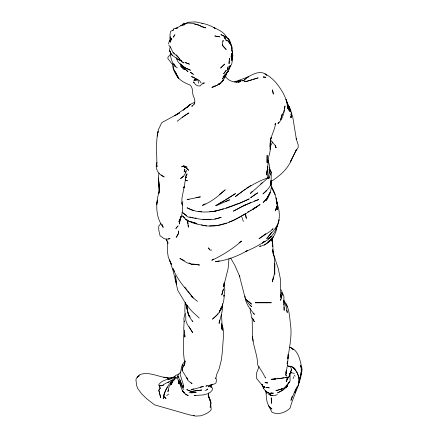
<?xml version="1.0" encoding="UTF-8"?>
<svg xmlns="http://www.w3.org/2000/svg" width="438" height="438" viewBox="0 0 438 438"><rect width="100%" height="100%" fill="white"/><g stroke="black" fill="none" stroke-linecap="round" stroke-linejoin="round"><path stroke-width="0.66" d="M245.006 297.298L245.023 296.11M265.943 190.995L266.671 190.514L262.97 193.914C266.145 190.979 269.545 188.22 270.991 183.933L270.985 180.768M266.78 171.608L266.446 175.003L267.914 165.657L268.056 159.848L267.985 162.022C267.914 156.957 270.788 152.298 270.246 147.272L270.136 149.166L270.503 146.889L270.224 143.472L270.054 146.982L270.328 140.127L271.204 137.401L270.306 140.642M187.081 305.089C186.489 311.172 188.931 316.986 192.758 321.612L192.687 320.83M270.262 143.691C270.213 136.557 274.933 130.338 275.551 123.193L274.85 124.666M170.491 52.549C170.294 58.336 172.326 64.528 177.313 67.928M179.832 219.668L179.257 224.021L180.987 216.317L179.618 221.048L180.949 217.084L178.857 221.825C182.099 216.076 183.708 209.326 181.973 202.838M267.465 166.095L267.289 171.302L267.18 170.185L267.875 177.812M276.991 207.212L276.909 209.627C278.157 201.458 275.163 193.514 271.44 186.396M274.495 270.766L274.626 259.734L272.699 249.31M184.694 334.933L184.606 336.953L184.792 334.911M210.235 406.355L210.185 407.384L211.132 402.812L210.421 401.422M268.97 177.417L268.916 178.556L268.822 177.297M184.157 321.016L183.736 328.664L184.946 337.063L184.765 334.824M187.196 305.363L187.031 307.914L188.45 315.36M184.113 186.495C183.489 192.704 180.757 198.699 182.29 205.083L182.011 203.276M290.016 375.421L290.087 380.896L288.275 383.568L286.512 387.34L287.197 385.029M229.194 61.309L229.03 63.751L229.408 58.259L229.282 60.088M224.146 282.932L223.938 285.992L223.917 284.799M157.132 136.196L158.091 131.477C155.66 142.071 156.864 153.032 156.859 163.79M185.099 302.642L184.831 311.533L185.832 316.647L185.778 320.364L187.086 323.994L192.671 332.617L189.057 326.732M271.144 180.867L270.668 185.29L271.171 180.401M301.026 372.316L300.802 374.999L297.906 386.491L295.146 390.587L290.936 400.431L291.352 398.761M301.136 370.975L301.355 368.298L300.49 365.423C302.412 369.792 300.972 374.923 299.28 379.407M185.066 360.978L184.852 363.485C182.914 352.552 182.996 341.279 184.163 330.252M289.682 376.072L289.901 373.565L289.682 376.072L286.748 379.237L287.301 378.043M158.906 173.005L158.474 177.998L159.262 186.895L158.474 177.998L159.279 190.514L159.125 185.126L158.939 193.399L159.246 191.192C155.479 203.161 155.37 217.024 163.237 227.437L162.087 224.656M183.478 385.369L183.308 387.263L183.298 384.559L180.089 374.178C181.469 369.94 180.91 364.241 185.044 361.547M219.427 320.074L219.093 323.458L221.913 312.365L222.564 308.297L222.488 303.72M184.064 187.004L183.96 188.028L186.09 175.731L187.201 173.853L186.276 174.308M290.816 116.377L290.69 117.608C292.272 113.332 290.81 108.493 287.908 105.131M269.151 170.311L269.293 169.035L270.377 174.521L268.647 178.485L268.839 177.385M272.233 241.891L272.764 237.281M156.957 202.444L156.684 204.677L157.445 200.856M228.992 258.688L228.094 268.658L223.484 287.021L223.747 285.045M231.932 51.104L232.326 48.12L230.64 43.871L231.149 45.672M231.521 48.164L231.784 46.308L231.598 49.231L232.611 52.642L231.144 56.305L231.724 59.645L231.144 56.305L231.713 53.923M270.991 183.933L271.336 172.588L269.085 167.349M285.773 374.446L286.288 376.034L285.773 374.446L286.375 370.225L285.74 373.187M182.312 369.316L182.148 370.433L187.809 379.62L186.621 377.457L188.143 380.666L192.096 383.814L190.952 382.631M252.096 191.477L250.394 193.459L268.291 177.68C268.965 172.933 270.12 168.072 268.992 163.303L267.607 161.836M280.791 299.077L280.594 300.375L281.295 298.103L281.278 295.836L280.512 294.259M280.982 297.785L281.278 295.836L280.67 294.763M174.05 63.97L173.475 67.682L174.423 70.874L176.848 74.383L174.724 70.94M265.652 377.72L265.592 378.103L262.252 372.032L257.736 365.122C257.599 355.399 253.361 346.54 252.463 336.899L252.162 318.01M186.177 174.899L185.679 177.85L186.358 177.27L185.624 177.855M221.086 307.739C220.582 312.759 215.961 316.006 212.507 319.121L216.684 315.201M232.337 58.062L231.894 60.614L232.009 53.409M208.258 394.512L209.802 399.117L208.198 395.952L208.756 392.881M157.592 133.962L158.397 129.812L161.671 122.711L179.613 112.884L174.477 115.873L187.995 106.533L183.106 110.184L190.459 104.299L194.718 102.207M170.645 41.101L170.415 42.251L169.966 34.963L170.617 31.251L173.076 30.326L173.919 28.514L177.291 27.972M283.61 112.593L284.169 109.916M284.448 108.575L285.007 105.897C284.328 112.254 282.866 119.207 277.889 123.653L278.962 122.186M277.347 394.627C274.763 395.919 271.483 395.733 268.91 394.545L270.169 394.216L270.295 393.614C265.789 392.667 263.024 388.539 261.951 384.279L262.559 385.785L261.705 384.164M215.786 378.706L216.684 374.479L219.175 368.714L221.393 359.773L222.312 352.136L223.643 333.619L223.084 328.369L221.716 323.419M170.229 46.735L169.451 50.315L171.351 54.58L177.149 58.812L181.912 61.298L180.593 60.302M184.962 313.597L183.878 318.596L184.163 321.744M273.356 276.915L272.294 281.82C274.61 276.066 274.708 269.824 274.768 263.714L274.785 274.215L274.484 270.848M221.19 307.733L220.692 310.027L222.438 306.392L222.482 304.799L221.951 307.487L222.438 306.392L220.09 310.498M226.829 72.44L225.291 76.119L226.358 73.409M272.294 281.82L272.819 279.428M176.591 378.454L176.848 377.31L172.512 381.345L173.831 380.069C168.416 383.474 165.619 389.42 163.692 395.279L164.135 396.85L166.024 398.547L164.485 396.905M210.388 403.59L210.842 401.597L208.198 395.952M157.094 201.847L157.521 200.056M184.973 360.989L183.779 366.086L184.497 364.027L182.224 369.152L182.148 370.433L182.328 364.87M168.34 389.962L167.935 391.698L169.068 386.431L171.351 383.688L170.765 384.783M226.408 73.524L225.767 76.141L222.115 81.939L222.597 80.762M293.181 378.531L293.602 376.85M194.193 104.299C195.781 101.118 194.116 97.92 192.961 94.926C192.277 91.558 193.021 87.195 189.802 84.939C184.223 82.672 177.965 79.776 175.934 73.584M270.514 393.976L270.739 393.078L272.233 392.475M164.042 395.437L163.204 398.711L164.381 393.215L164.42 394.446M276.789 227.568C275.672 236.498 268.549 244.99 259.52 246.364L260.665 245.975M269.239 238.053L268.494 239.093C278.409 230.799 282.099 215.896 277.106 203.878M168.488 44.008L169.172 41.577L170.283 40.022L169.199 41.73L169.999 40.515L170.179 36.841L170.596 38.708M178.835 380.266L178.452 381.553L178.742 383.743L178.742 381.657M272.348 237.883L271.396 241.081L273.323 236.629L270.509 239.827L272.359 237.856M289.814 374.594L291.451 369.283L290.832 367.252L287.268 365.418M157.018 162.367C154.368 168.433 158.561 174.702 164.228 177.007L161.184 174.926M212.112 384.214L211.247 387.488L210.645 386.749L212.337 387.937L212.49 389.787L210.519 392.12L208.307 393.592L205.564 394.457M219.323 311.675L219.788 310.394M231.987 59.19L232.813 55.971L232.321 52.823M225.97 73.929L224.212 77.285L225.592 74.444M291.489 398.202L292.157 396.428M164.715 392.82L166.708 388.249L167.584 387.471M297.364 386.25L294.911 392.399L296.614 388.046M298.574 383.102L299.296 381.213L298.568 383.075M259.088 366.524L256.476 373.225L256.504 378.344L262.986 386.234L264.733 387.559L264.158 386.425M177.79 235.091L178.627 232.802L178.638 230.941L178.447 233.438L176.125 237.363L177.461 235.545M287.722 377.824L286.184 381.717L288.631 376.768M269.135 194.341L269.786 192.764M289.19 375.618L291.538 369.935L291.451 369.283M170.338 383.644L170.836 382.5L171.899 382.035M170.404 383.442L170.836 382.5M222.75 41.413L223.238 40.373L222.477 43.165L222.696 45.382L226.222 49.532L223.019 46.286L222.269 44.758M225.8 74.936L226.462 73.54M268.921 194.866L266.282 200.451C270.295 194.499 272.19 187.519 271.259 180.412M270.23 146.62L272.513 142.24M291.763 159.071C287.996 169.002 279.614 176.005 270.941 181.617M270.169 394.216L270.739 393.078M185.405 172.32L186.298 170.579C185.581 173.891 183.533 176.859 180.56 178.529L183.314 176.383M295.442 151.63L296.619 149.353L290.367 161.989L295.442 151.63L298.174 147.551L298.174 144.847L296.137 138.539L296.4 139.421L292.672 116.596L291.139 112.697M225.986 73.792L224.76 76.086L222.274 79.037L225.526 75.117L224.76 76.086C227.147 72.779 229.95 69.516 230.333 65.267L229.364 67.074M278.464 220.944L279.072 219.816C277.533 227.514 271.456 232.824 266.698 238.628L271.527 232.326M229.665 67.178L230.289 66.045M275.573 229.178L277.446 225.756M219.093 312.316C221.956 307.191 224.47 301.13 224.086 295.223L223.933 296.302L224.858 290.126L224.064 282.975M210.689 385.424L210.141 386.393L211.45 384.569M217.149 314.769L217.708 313.778M295.42 389.754L296.099 388.747M194.532 103.384L193.404 104.983L191.625 106.188L192.665 106.067M160.976 223.413L158.737 226.112L158.77 230.142L160.056 235.754L164.015 238.529L166.495 239.329L170.026 238.666L168.197 238.907M172.506 382.5L171.05 384.422L172.879 381.137L174.193 379.664M220.604 82.804L219.115 84.474L220.577 82.957L218.025 84.353L221.091 82.974L223.342 79.973L221.519 81.862M170.114 54.788L168.072 57.006L167.836 58.566L171.844 63.751L173.902 64.326M228.401 68.876L227.267 70.091L228.149 66.784L227.267 70.091L229.293 68.24L229.89 66.122L231.499 64.802L232.118 62.076L231.987 53.031M268.505 241.656L269.447 240.697M270.394 239.739L272.277 237.823M186.927 107.496L190.459 104.299L188.439 106.127M282.576 388.282L281.322 389.491L284.366 387.718L289.644 382.018L288.012 383.234M174.083 378.427L175.545 377.063C171.778 381.252 166.314 382.401 162 385.686L159.514 385.823L162.383 385.604L162 385.686L163.741 385.084M227.059 72.286L228.362 71.082L226.906 72.325M267.985 242.225L269.682 240.67M260.637 184.037L262.148 182.657M238.666 81.988L239.98 80.806L243.906 80.734L242.263 80.745M180.861 372.07L178.2 374.435L177.324 377.271L178.003 379.735L180.155 383.338M166.741 395.667L168.657 393.992M181.392 25.579L182.843 24.32L183.44 23.176L185.696 23.543L187.743 22.283L195.572 21.9L202.624 23.384L201.956 23.263C206.55 24.139 211.006 25.858 215.003 28.213M167.913 382.713L169.095 382.073M182.055 202.405L182.985 201.666M268.029 241.929L269.589 240.692M264.366 245.127L270.306 240.457M210.278 385.281L208.274 386.842L211.187 384.86M264.393 241.524C258.655 245.641 252.173 248.713 245.68 251.478L247.503 250.58C237.588 256.175 226.78 260.462 215.397 261.743L219.345 260.829M268.018 238.737L271.401 236.109L267.3 240.101L262.324 243.117L265.099 241.135L262.756 242.417M245.335 189.15L235.463 196.563C245.406 188.625 256.246 181.869 268.291 177.68M177.187 121.216L185.208 115.117L188.942 112.944L182.164 117.428M265.915 233.585L259.033 238.721L270.662 231.023L273.098 228.707L271.96 229.446M195.583 78.654L194.237 79.656L196.191 78.61L195.348 78.221M202.63 27.085L205.778 27.895C199.646 25.831 193.607 22.343 186.829 23.241C182.728 23.811 179.761 26.882 175.956 28.278L175.835 28.788L177.423 28.076M219.433 194.483L225.225 189.818C218.425 196.109 211.154 202.049 202.411 205.433L205.187 203.741M185.378 167.031L184.414 167.716L187.223 167.097M205.05 394.03L203.823 394.895L194.116 395.53L195.386 395.24M170.612 381.241L171.63 380.578M246.402 188.329L250.87 185.46M213.635 259.104L211.768 260.298C222.597 255.272 232.693 248.839 241.699 241.031L239.022 242.679M224.464 200.407L215.699 205.679L224.251 200.85L235.491 193.585L225.625 199.69M268.91 394.545L270.147 393.806L273.383 393.176L270.7 393.729M247.733 211.987L248.883 211.335M250.032 210.689L251.177 210.037M252.326 209.386L260.073 204.551L252.195 209.709L256.925 206.78C241.535 216.115 225.252 227.919 206.249 225.877C197.85 224.376 187.924 223.156 182.432 215.825L184.858 217.954M245.422 213.722L246.282 218.37L245.422 213.722L233.996 220.09L228.986 222.088M207.004 385.593L205.833 386.201L214.248 384.038L215.978 382.982L216.476 380.069L215.671 377.863M206.709 389.53L207.804 388.993L206.659 390.077L205.072 390.335M239.75 81.736L240.654 81.331L237.894 82.076M159.169 385.456L159.777 387.504L158.759 384.778C162.169 379.138 169.008 379.894 174.209 377.113M172.665 30.238L173.7 29.773M250.76 202.52L242.313 206.287L233.339 211.182L245.231 205.039L243.364 205.822L258.743 199.531L254.412 201.02M193.777 388.736L191.083 389.919L203.44 386.519L200.188 387.066M217.182 205.23L229.649 199.799L225.575 201.518M236.126 82.169L240.862 80.274L235.874 81.961M233.104 205.444L235.989 204.294M226.063 208.083L230.306 206.429M275.918 378.7L273.657 379.565L275.989 378.678L271.199 379.324L279.362 378.613L277.637 378.536M174.214 377.134L171.165 378.29L175.014 376.28L173.82 377.605L175.682 375.35L177.423 374.753L178.573 374.983M234.335 81.961L248.757 76.732L246.211 77.893C252.261 74.602 260.648 69.286 266.841 75.188L264.985 73.978C273.071 77.805 278.645 85.432 283.079 92.955C285.532 97.926 287.99 103.16 287.881 108.832L287.536 106.894M230.864 206.238L232.529 205.674M253.257 79.437L258.146 77.838L246.933 81.271L244.355 81.326L246.933 81.271L249.206 80.647M250.333 80.324L252.031 79.836M214.921 219.005L221.201 217.253C210.393 221.809 198.584 219.022 187.573 216.859L181.989 212.129L186.577 215.474M226.484 223.09L217.609 225.46L209.539 225.844M168.088 379.615L170.65 378.936M189.03 199.126L187.119 199.629L200.423 196.87L196.032 197.456M223.479 208.756L214.302 211.45L215.534 211.078C227.229 208.411 238.486 204.092 249.266 198.868L239.225 203.407L236.564 204.064M211.724 249.978L210.738 250.224L209.501 249.665L208.614 247.968L209.501 249.665M183.73 24.928L185.126 24.577L180.62 25.705M283.972 377.753L279.597 378.563L288.182 377.167L285.193 377.561M288.253 366.283C290.799 365.79 293.548 367.093 295.081 369.141L291.708 366.65L290.367 366.699M172.972 377.534L170.256 377.414L169.101 378.103L167.009 378.071L168.241 378.208M209.786 211.609L215.534 211.078C206.084 212.644 195.649 212.709 187.108 207.793L192.036 210.005L193.946 210.41M206.238 219.46L203.418 219.394L209.879 219.712L202.898 219.208M207.574 219.389L210.913 219.214M202.794 83.023L204.442 82.963L202.772 83.428L200.029 85.963L197.461 85.804L195.742 84.726L193.339 81.917L194.269 82.399M238.294 82.12L239.646 82.076M201.672 211.757L198.398 211.357M238.228 81.999C233.323 82.514 228.286 80.734 225.455 76.551M193.185 415.498L194.439 415.569M163.741 377.189L166.32 377.37L168.844 378.147M190.798 392.678L196.235 392.229L191.559 392.913L189.096 392.552M270.224 395.202L272.786 395.421M196.405 264.579L192.594 264.043L199.586 265.028L197.68 264.76M194.894 217.932L196.229 218.146M190.464 221.628L189.057 221.398L185.624 219.235L187.442 220.451L188.126 223.917M283.37 301.859L284.7 302.072L283.468 300.063M192.025 217.456L193.125 217.642M283.446 301.864L284.7 302.072L283.594 300.523M271.899 395.35L270.487 395.114L270.295 393.614L267.147 392.437L268.198 392.848M216.421 36.261L219.69 36.841L214.801 35.932L215.764 36.146M194.423 24.024L198.704 25.015L202 26.926M294.259 373.351L291.046 372.694L291.735 372.869M203.796 225.367L206.249 225.877L203.659 225.313M201.425 224.847L202.57 225.11M189.785 216.974L190.913 217.232M196.197 223.276L191.099 221.814L197.095 223.796M194.494 77.542L191.472 76.59L199.629 80.597L201.053 83.083M166.144 377.715C157.472 376.417 148.427 371.331 139.711 374.698L137.171 377.359L139.224 375.788L136.902 377.556L135.906 379.593L136.634 385.489L137.839 388.632L141.742 393.921L146.785 398.865L154.636 404.882L189.265 414.808L195.551 416.1L200.566 415.815L203.637 414.808L207.136 413.209L209.676 411.446L211.22 409.639L210.738 404.531M289.54 347.301L291.385 348.002L293.471 349.639L291.763 348.703M290.087 347.378C299.055 350.296 300.101 361.202 302.094 369.059C300.922 382.752 293.684 395.027 290.033 408.156C285.543 412.574 277.643 415.454 271.85 412.07L268.614 405.807M191.121 72.609L190.333 72.254L193.404 74.4L191.576 72.971M189.046 262.909L192.616 264.601L186.916 262.74L179.87 258.464L184.403 260.676M177.149 58.812L181.912 61.298M185.581 393.965L188.274 395.623C181.923 393.861 181.069 386.612 179.093 381.372L180.538 385.221L183.801 389.519M214.987 28.3L213.93 27.578C218.852 29.937 224.557 32.538 226.95 37.728M267.662 392.481L265.516 391.003L267.032 393.379L266.244 391.671M173.366 52.73L174.357 53.414M247.924 300.933L245.45 299.138L239.334 275.497L239.882 276.936L234.817 265.308L230.656 258.031M197.511 301.377L191.127 296.219L193.273 297.96M226.643 37.756L224.683 36.086L228.943 39.327L231.22 45.727M253.076 319.078L254.292 321.706L253.076 319.078L251.357 317.49L251.16 313.898L250.312 312.278L250.218 308.379M182.81 62.13L183.703 62.962C180.226 61.15 178.89 57.531 176.328 54.788M199.252 318.081L191.959 311.325L186.27 304.448L177.795 290.454L173.519 272.25L169.917 260.993L168.307 257.33L167.54 252.332L167.683 242.05L167.973 243.194L166.172 238.94L167.973 243.194M248.915 301.651L251.505 304.131L245.45 299.138L249.414 304.634L251.828 306.803L250.016 305.067M270.246 407.335L271.927 409.147C265.893 405.112 266.616 397.293 265.833 390.981M184.25 392.776L183.068 391.484L183.812 392.645M272.129 141.89L274.993 145.235L276.186 147.661L275.316 145.586L275.392 147.732L275.321 145.788M168.854 45.207L170.623 47.326L172.922 52.505L178.983 57.953L180.149 59.968M190.338 317.172L188.783 315.229L189.216 316.28L188.241 313.312M270.591 139.957L272.814 142.75M264.043 386.661L264.733 387.559L264.037 386.568M283.66 300.556C289.578 307.202 289.491 316.778 290.569 325.122C292.13 336.439 289.222 347.58 287.925 358.749L288.177 354.347L287.81 361.383L287.131 363.929L287.333 361.793C288.045 365.927 285.915 369.869 286.556 373.981L286.277 372.223M184.841 287.087L187.152 290.191M187.918 291.226L192.764 297.282C185.274 288.357 177.215 279.597 172.95 268.554L174.516 271.39M287.974 104.994L289.058 106.483L290.312 111.575L289.409 107.803M170.743 52.96L172.309 55.155M177.812 76.426L178.54 78.172C175.567 73.973 172.298 69.357 172.687 63.937M225.11 38.938L224.092 37.471L225.592 38.637L226.462 40.893L225.784 39.913M283.731 301.705C286.091 304.826 286.759 308.79 287.24 312.579L286.687 310.104M178.961 377.698L177.981 376.226L183.024 387.542L181.6 384.75L180.117 379.735M294.341 375.185L295.07 376.297M176.415 74.75L177.746 76.896M170.721 52.467L169.451 50.315L170.486 52.434M209.085 397.781L210.251 400.797L208.838 397.167M176.744 74.975L178.54 78.172M287.886 105.164L289.803 108.662L286.572 101.008M209.747 398.914L209.391 398.257L210.3 400.836M271.741 187.672L275.042 194.324L271.774 187.792M169.391 259.865L171.532 264.552L169.917 260.993M286.074 303.753L287.388 306.704M281.07 289.748L283.879 296.214L284.142 310.345L284.048 306.956M187.283 220.09L188.378 227.202L188.231 225.231M265.893 391.014L266.611 392.651M275.814 197.85L277.194 203.615L276.679 201.721M253.816 313.181L254.33 314.435C250.514 309.354 246.052 304.53 245.187 297.944M174.461 64.857L175.326 66.976L175.069 65.793M270.158 169.665L271.336 172.588M197.598 79.19L198.753 83.236M273.115 252.857L278.278 268.686L280.703 280.435L280.566 295.004L281.295 298.103L280.55 294.982M229.813 41.008L230.919 44.107M162.082 224.814L162.761 226.72L162.64 225.482M270.377 174.521L269.573 172.222L269.167 169.205M286.89 102.404L289.409 111.362L285.998 99.404L286.436 101.183M241.902 217.106L243.331 221.469M231.932 50.584L232.26 51.624M188.044 312.721L185.367 302.696M176.147 57.602C177.817 64.266 184.672 67.786 190.508 70.255L184.798 67.633L180.67 64.211L180.943 65.202L187.946 71.64L180.943 65.202L180.593 63.641M221.371 324.509L221.748 325.812M276.657 202.11L276.936 203.243M232.37 54.033L232.813 55.971L232.343 52.248M263.233 386.239L263.725 388.566L263.643 387.241M272.244 241.541C273.531 246.079 272.496 250.832 273.504 255.387L272.655 250.355M283.654 303.649L283.895 304.952M252.414 336.641L253.208 341.032M287.071 104.31L287.306 105.602M291.084 114.219L291.604 117.455L291.067 113.907M221.59 324.279L221.935 326.463M221.59 324.388L222.373 330.274L221.77 325.423L221.497 329.13L221.995 322.872L221.502 314.5M272.233 243.085L272.644 246.413L272.212 239.893M276.46 200.308L276.312 199.038L277.331 205.198L277.418 209.545L277.199 205.455M276.608 201.579L276.756 202.854M267.125 155.337L267.054 162.558L267.125 155.337M298.99 378.202L298.935 382.489C300.019 376.861 296.959 371.325 293.252 367.301L297.331 372.99L298.99 378.202M156.662 163.467L156.974 166.681L156.662 163.467M171.805 38.407L171.406 40.154L171.077 39.152L171.805 38.407M282.34 113.781L280.676 119.667L282.34 113.781M184.874 169.117L184.163 171.795L184.874 169.117M223.424 288.987L221.792 294.905L223.424 288.987M276.843 206.375L275.338 210.831L276.843 206.375M270.388 192.353L266.808 198.704L263.211 202.433L266.375 199.082L270.388 192.353M171.904 377.693L171.285 378.766L171.904 377.693M174.412 35.379L173.284 37.235L174.91 34.717L174.412 35.379M226.205 70.315L223.709 73.677L226.205 70.315M185.17 166.604L184.414 167.716L185.203 166.621L186.342 166.254L185.17 166.604M159.29 389.535L158.808 390.236L160.658 397.556L158.808 390.236L160.5 387.789L159.29 389.535M176.711 227.322L175.852 228.537L178.085 225.893L176.711 227.322M224.612 64.14L220.692 67.994L224.612 64.14M225.269 74.482L223.095 76.957L225.269 74.482M287.229 386.185L282.598 390.28L277.637 392.881L282.598 390.28L287.229 386.185M245.723 78.55L244.004 80.318L246.753 77.646L245.723 78.55M214.27 86.04L211.992 87.425L214.27 86.04M255.934 193.957L250.624 197.735L257.747 192.808L255.934 193.957M217.67 84.934L213.536 86.932L217.67 84.934M182.257 166.484L181.655 166.796L184.19 165.712L182.257 166.484L184.935 166.341L182.257 166.484M282.045 388.867L276.028 390.674L282.045 388.867M197.078 79.864L194.362 80.411L193.749 80.187L197.078 79.864M196.038 390.712L191.275 391.484L186.873 389.645L191.275 391.484L201.814 390.023L196.038 390.712M263.714 76.973L263.205 77.028L265.932 77.285L263.714 76.973M271.248 302.74L255.283 302.74L271.248 302.74M267.689 382.949L265.05 382.664L267.689 382.949M267.454 387.559L265.828 387.411L269.271 387.849L267.454 387.559M185.203 62.497L184.891 62.448L189.484 64.151L185.203 62.497M185.816 180.226L185.214 180.095L187.475 180.763L185.816 180.226M186.769 168.236L186.177 168.082L188.641 170.278L186.769 168.236M225.888 37.049L220.982 34.64L225.888 37.049M184.195 392.426L182.432 390.647L184.195 392.426M228.554 39.015L227.273 37.975L229.868 41.161L228.554 39.015M184.442 69.647L181.31 66.959L180.724 65.919L184.442 69.647M228.176 41.041L227.519 40.449L230.853 44.643L228.176 41.041M273.317 93.984L272.496 89.965L273.317 93.984M282.012 294.095L281.711 292.485L282.171 295.321L282.012 294.095M176.388 284.131L175.518 275.891L176.388 284.131M271.626 403.288L271.204 397.901L271.626 403.288"/></g></svg>
